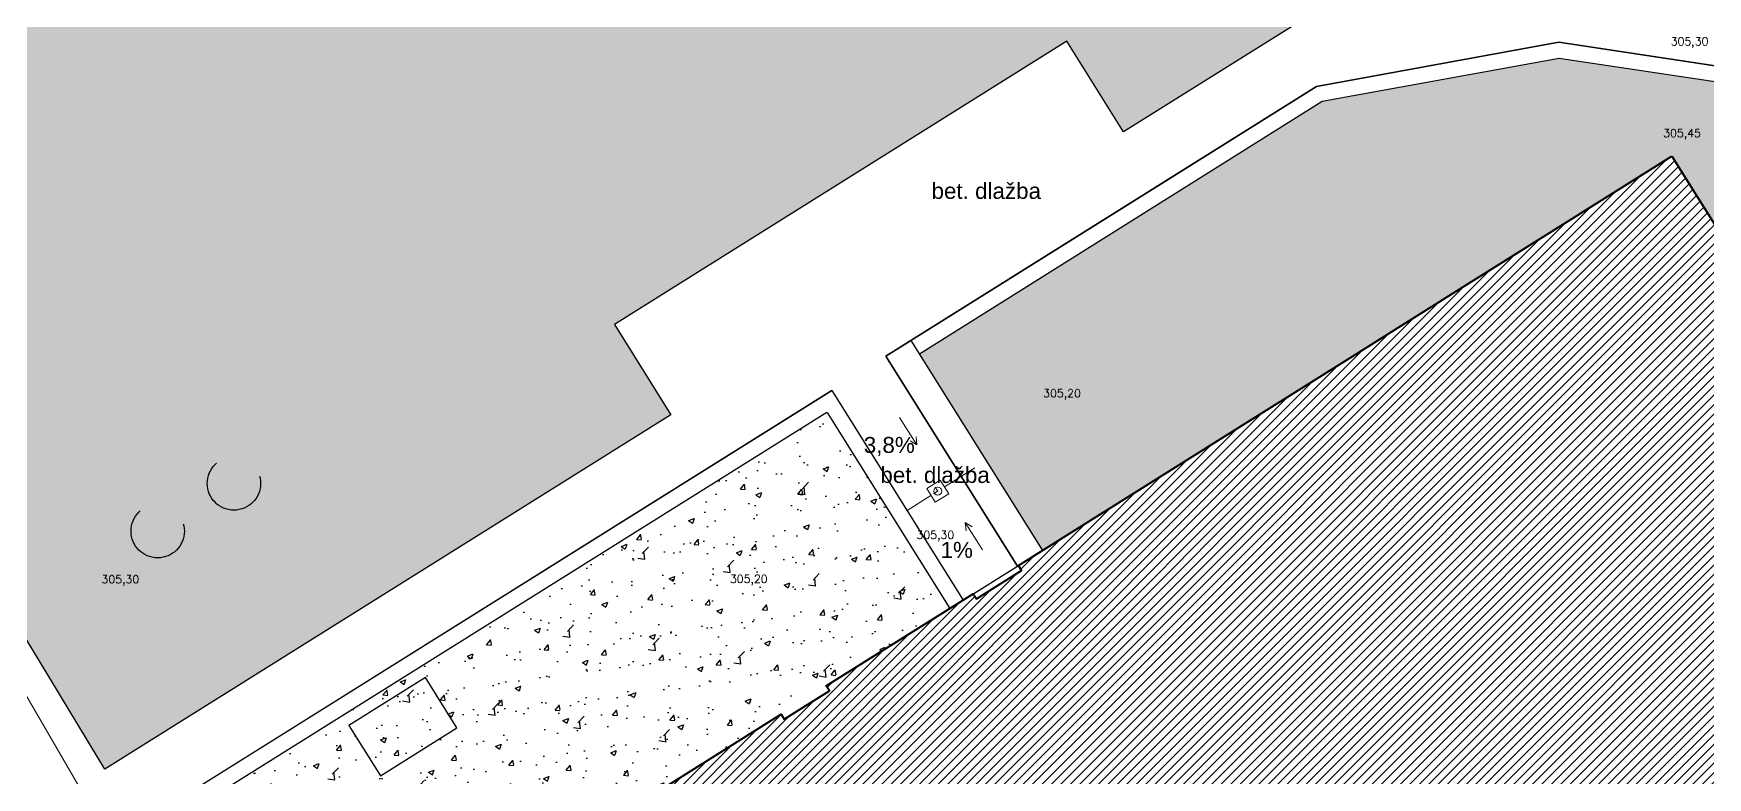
# Model space of a CAD drawing. Header units: metres. Extents: x -741772 to -729469, y -1051765 to -1042288.
# Drawn here: x -741445.22 to -741413.85, y -1051342.26 to -1051328.32 of the extents above; entities that cross this region are included whole.
import ezdxf

# ---------------------------------------------------------------- set-up
doc = ezdxf.new("R2010")
doc.units = ezdxf.units.M
doc.header["$LTSCALE"] = 4
doc.header["$MEASUREMENT"] = 0
doc.linetypes.add('DASHED', pattern=[0.75, 0.5, -0.25])
doc.linetypes.add('ČERCHOVANÁ', pattern=[1, 0.5, -0.25, 0, -0.25])
for name, color, linetype, lineweight in [('_navrhovany stav objekty', 253, 'Continuous', 25), ('_navrhovany stav ploch', 253, 'Continuous', 25), ('_navrhovany stav podzemni', 253, 'DASHED', 25), ('ABMV_popisky', 7, 'Continuous', 15), ('ABMV_popisky objektu', 7, 'Continuous', 9), ('ABMV_popisky povrchu', 250, 'Continuous', 9), ('K_OSY', 7, 'Continuous', 9), ('K_VPUSTE', 251, 'Continuous', 5)]:
    doc.layers.add(name, color=color, linetype=linetype, lineweight=lineweight)
doc.layers.add('ABMV_popisy vysek', color=251, linetype='Continuous', lineweight=15, true_color=0x505050)
doc.layers.add('Katastr_1', color=7, linetype='Continuous', lineweight=13, true_color=0xafbfcf)
doc.layers.add('ABMV_sachty', color=6, linetype='Continuous')
doc.layers.add('ZELEN-NAVRH', color=7, linetype='Continuous', true_color=0x868970)
doc.styles.add('CARY', font='simplex.shx', dxfattribs={"height": 1.5})
doc.styles.get("Standard").update_dxf_attribs({"font": 'arial.ttf'})
pattern_1 = [(50, (0, 0), (1.0758902739, -0.0941282025), [0.1125, -1.2375]), (355, (0, 0), (-0.2081270004, 1.12828820055), [0.09, -0.99]), (100.45144446, (0.0897, -0.0078), (0.8677632701, 1.03415998645), [0.095610288, -1.051713168]), (46.1842, (0, 0.3), (1.600861996, -0.2482789212), [0.16875, -1.85625]), (96.63563549, (0.1334, 0.2793), (1.4019929185, 1.4611779012), [0.143415513, -1.57757064]), (351.18416399, (0, 0.3), (1.4019929176, 1.4611779004), [0.135, -1.4850000015]), (21, (0.15, 0.225), (0.8953605782, -0.603928336), [0.1125, -1.2375]), (326, (0.15, 0.225), (0.3649729979, 1.0877250676), [0.09, -0.99]), (71.45144474, (0.2246, 0.1747), (1.2603335651, 0.4837967292), [0.095610285, -1.051713168]), (37.5, (0, 0), (0.01823978298, 0.49934078075), [0, -0.978, 0, -1.005, 0, -0.99375]), (7.5, (0, 0), (0.39460430616, 0.59161756782), [0, -0.573, 0, -0.9555, 0, -0.37875]), (327.5, (-0.3345, 0), (0.80073365426, -0.0338323076), [0, -0.375, 0, -1.17, 0, -1.5525]), (317.5, (-0.4845, 0), (0.874779254, 0.1501574735), [0, -0.4875, 0, -0.777, 0, -1.1025])]

# ---------------------------------------------------------------- blocks, each defined once
blk = doc.blocks.new('katastr nemovistosti')
at = {"layer": 'Katastr_1'}
blk.add_line((-13.49, 23.2), (-41.95, 72.15), dxfattribs=at)
blk.add_lwpolyline([(-111.93, 285.11), (-102.85, 253.79, 0.190076), (-92.08, 253.46), (-90.63, 250.07), (-84.5, 234.47, 0.363311), (-101.85, 213.09), (-84.59, 153.13), (-78.61, 135.3), (-67.57, 116.27), (-50.67, 87.14), (-49.8, 85.64), (-41.95, 72.15), (-13.49, 23.2), (-2.48, 4.26), (0, 0), (-7.26, -1.34), (-9.81, -1.81), (-85.35, 135.12), (-125.54, 274.55), (-176.04, 440.07)], format="xyb", dxfattribs=at)
blk = doc.blocks.new('SLK_prostup_strop_kulaty - SLK_prostup_strop_kulaty-1661807-k_1pp')
at = {"lineweight": 5}
blk.add_circle((0, 0), 75, dxfattribs=at)
at = {"layer": 'K_OSY', "linetype": 'ČERCHOVANÁ', "lineweight": 5, "ltscale": 10}
for p, q in [((-90, 0), (90, 0)), ((0, 90), (0, -90))]:
    blk.add_line(p, q, dxfattribs=at)

msp = doc.modelspace()

# ---------------------------------------------------------------- hatches: boundary and pattern name
at = {"layer": 'ABMV_popisky'}
h = msp.add_hatch(dxfattribs=at)
h.set_pattern_fill('ANSI31', color=256)
h.set_pattern_definition([(45, (0, 0), (-0.088388347648, 0.088388347648), [])])
h.paths.add_polyline_path([(-741414.517, -1051330.621), (-741413.269, -1051332.613), (-741412.739, -1051333.46), (-741409.501, -1051338.63), (-741408.97, -1051339.478), (-741407.909, -1051341.172), (-741409.582, -1051342.22), (-741409.64, -1051342.128), (-741411.759, -1051343.455), (-741411.701, -1051343.548), (-741413.501, -1051344.676), (-741413.56, -1051344.583), (-741415.679, -1051345.91), (-741415.62, -1051346.003), (-741416.891, -1051346.799), (-741416.95, -1051346.706), (-741419.069, -1051348.033), (-741419.01, -1051348.126), (-741420.599, -1051349.122), (-741420.658, -1051349.028), (-741422.776, -1051350.355), (-741422.718, -1051350.449), (-741423.989, -1051351.245), (-741424.047, -1051351.152), (-741426.166, -1051352.479), (-741426.108, -1051352.572), (-741427.909, -1051353.7), (-741427.967, -1051353.607), (-741430.086, -1051354.934), (-741430.027, -1051355.027), (-741431.722, -1051356.089), (-741432.585, -1051354.712), (-741433.116, -1051353.864), (-741435.438, -1051350.156), (-741435.969, -1051349.309), (-741437.162, -1051347.401), (-741432.481, -1051344.469), (-741432.43, -1051344.438), (-741433.333, -1051342.997), (-741433.383, -1051343.028), (-741433.649, -1051342.605), (-741431.212, -1051341.079), (-741431.154, -1051341.172), (-741430.306, -1051340.641), (-741430.365, -1051340.548), (-741427.61, -1051338.823), (-741427.552, -1051338.916), (-741426.705, -1051338.385), (-741426.763, -1051338.292), (-741422.462, -1051335.598), (-741421.615, -1051335.067), (-741420.449, -1051334.337), (-741419.602, -1051333.806), (-741418.331, -1051333.01), (-741417.483, -1051332.479)])
at = {"layer": 'ZELEN-NAVRH'}
h = msp.add_hatch(dxfattribs=at)
h.set_pattern_fill('AR-CONC', color=256, scale=0.15)
h.set_pattern_definition(pattern_1)
h.paths.add_polyline_path([(-741448.607, -1051322.467), (-741456.69, -1051321.25), (-741453.804, -1051325.615)])
h.paths.add_polyline_path([(-741419.501, -1051326.851), (-741424.559, -1051326.086), (-741445.513, -1051322.932), (-741452.729, -1051327.299), (-741443.187, -1051341.673), (-741433.276, -1051335.471), (-741434.337, -1051333.776), (-741432.642, -1051332.715), (-741430.946, -1051331.654), (-741429.251, -1051330.593), (-741427.555, -1051329.532), (-741425.86, -1051328.471), (-741424.799, -1051330.166)])
h = msp.add_hatch(dxfattribs=at)
h.set_pattern_fill('AR-CONC', color=256, scale=0.15)
h.set_pattern_definition(pattern_1)
h.paths.add_polyline_path([(-741452.729, -1051327.299), (-741452.818, -1051327.352), (-741444.919, -1051340.408), (-741443.888, -1051342.112), (-741443.187, -1051341.673)])
h.paths.add_polyline_path([(-741442.353, -1051342.934), (-741442.851, -1051343.246), (-741440.603, -1051346.962), (-741439.968, -1051346.564)])
h.paths.add_polyline_path([(-741421.001, -1051375.25), (-741422.822, -1051376.352), (-741418.007, -1051384.309), (-741415.89, -1051382.982)])
h.paths.add_polyline_path([(-741414.421, -1051385.189), (-741416.636, -1051386.576), (-741410.378, -1051396.919), (-741406.965, -1051396.291), (-741410.987, -1051390.375)])
h.paths.add_polyline_path([(-741438.589, -1051348.65), (-741439.303, -1051349.097), (-741431.151, -1051362.583), (-741429.896, -1051361.797)])
h.paths.add_polyline_path([(-741428.857, -1051363.324), (-741430.194, -1051364.166), (-741423.881, -1051374.597), (-741422.124, -1051373.534)])
h = msp.add_hatch(dxfattribs=at)
h.set_pattern_fill('AR-CONC', color=256, scale=0.15)
h.set_pattern_definition(pattern_1)
edge = h.paths.add_edge_path()
edge.add_arc((-741371.982, -1051340.169), 3.723, 357.8439, 414.5627)
edge.add_line((-741369.823, -1051337.136), (-741370.468, -1051347.07))
edge.add_line((-741370.468, -1051347.07), (-741368.705, -1051347.187))
edge.add_line((-741368.705, -1051347.187), (-741368.262, -1051340.309))
h.paths.add_polyline_path([(-741420.075, -1051374.689), (-741421.001, -1051375.25), (-741415.89, -1051382.982), (-741415.165, -1051382.528)])
edge = h.paths.add_edge_path()
edge.add_line((-741410.073, -1051329.783), (-741413.757, -1051329.228))
edge.add_line((-741413.757, -1051329.228), (-741416.632, -1051328.795))
edge.add_line((-741416.632, -1051328.795), (-741421.072, -1051329.603))
edge.add_line((-741421.072, -1051329.603), (-741428.621, -1051334.332))
edge.add_line((-741428.621, -1051334.332), (-741426.315, -1051338.013))
edge.add_line((-741426.315, -1051338.013), (-741414.518, -1051330.624))
edge.add_line((-741414.518, -1051330.624), (-741407.91, -1051341.175))
edge.add_line((-741407.91, -1051341.175), (-741406.53, -1051343.378))
edge.add_line((-741406.53, -1051343.378), (-741412.233, -1051346.95))
edge.add_line((-741412.233, -1051346.95), (-741410.433, -1051350.127))
edge.add_arc((-741406.688, -1051363.4), 13.791, 83.8197, 105.7578, ccw=False)
edge.add_line((-741405.203, -1051349.689), (-741404.464, -1051337.833))
edge.add_line((-741404.464, -1051337.833), (-741407.943, -1051337.595))
edge.add_line((-741407.943, -1051337.595), (-741410.073, -1051329.783))
edge = h.paths.add_edge_path()
edge.add_line((-741412.233, -1051346.95), (-741415.307, -1051348.876))
edge.add_line((-741415.307, -1051348.876), (-741413.631, -1051351.551))
edge.add_arc((-741406.802, -1051362.589), 12.979, 106.2491, 121.7461, ccw=False)
edge.add_line((-741410.434, -1051350.128), (-741412.233, -1051346.95))
h.paths.add_polyline_path([(-741427.664, -1051362.573), (-741428.857, -1051363.324), (-741422.124, -1051373.534), (-741421.16, -1051372.95)])
h.paths.add_polyline_path([(-741399.07, -1051340.637), (-741402.821, -1051340.405), (-741403.407, -1051349.811), (-741400.093, -1051350.035), (-741399.738, -1051344.792), (-741386.044, -1051345.719), (-741385.781, -1051341.457)])
h.paths.add_polyline_path([(-741370.497, -1051343.6), (-741375.128, -1051343.301), (-741377.129, -1051343.168), (-741377.062, -1051341.998), (-741383.635, -1051341.591), (-741383.899, -1051345.862), (-741371.702, -1051346.686), (-741370.682, -1051346.755)])
h.paths.add_polyline_path([(-741431.989, -1051355.668), (-741437.006, -1051347.658), (-741438.595, -1051348.654), (-741437.78, -1051349.851), (-741429.896, -1051361.797), (-741428.642, -1051361.012)])
h = msp.add_hatch(dxfattribs=at)
h.set_pattern_fill('AR-CONC', color=256, scale=0.15)
h.set_pattern_definition(pattern_1)
h.paths.add_polyline_path([(-741428.053, -1051339.102), (-741430.352, -1051335.427), (-741442.353, -1051342.934), (-741439.969, -1051346.564), (-741438.334, -1051345.541)])

# ---------------------------------------------------------------- linework, layer by layer
at = {"layer": '_navrhovany stav objekty'}
for p, q in [((-741416.635, -1051328.488), (-741421.181, -1051329.315)), ((-741409.834, -1051329.513), (-741416.635, -1051328.488)), ((-741416.631, -1051328.792), (-741421.07, -1051329.6)), ((-741410.072, -1051329.78), (-741416.631, -1051328.792)), ((-741421.181, -1051329.315), (-741429.246, -1051334.367)), ((-741421.07, -1051329.6), (-741428.62, -1051334.329)), ((-741429.246, -1051334.367), (-741426.78, -1051338.302)), ((-741428.779, -1051334.075), (-741426.314, -1051338.01)), ((-741430.258, -1051335.011), (-741443.26, -1051343.146)), ((-741430.258, -1051335.011), (-741427.797, -1051338.939)), ((-741430.353, -1051335.425), (-741442.85, -1051343.243)), ((-741430.351, -1051335.424), (-741428.052, -1051339.099)), ((-741426.78, -1051338.302), (-741426.314, -1051338.01)), ((-741428.051, -1051339.099), (-741427.797, -1051338.939))]:
    msp.add_line(p, q, dxfattribs=at)
at = {"layer": '_navrhovany stav ploch'}
for points in [[(-741424.798, -1051330.163), (-741425.859, -1051328.468), (-741434.336, -1051333.773), (-741433.275, -1051335.468), (-741443.887, -1051342.109), (-741444.918, -1051340.405), (-741452.817, -1051327.349), (-741445.512, -1051322.929)], [(-741424.16, -1051331.181), (-741421.181, -1051329.315), (-741416.635, -1051328.488), (-741409.834, -1051329.513), (-741407.709, -1051337.307), (-741404.143, -1051337.529), (-741404.903, -1051349.706)], [(-741428.483, -1051361.268), (-741428.485, -1051361.265), (-741431.251, -1051362.997), (-741438.858, -1051350.421), (-741439.718, -1051349.001), (-741437.844, -1051347.827), (-741437.164, -1051347.402), (-741432.481, -1051344.469), (-741433.489, -1051342.86), (-741434.168, -1051343.285), (-741438.174, -1051345.792), (-741438.281, -1051345.859), (-741440.697, -1051347.382), (-741443.26, -1051343.146), (-741430.258, -1051335.011), (-741427.797, -1051338.939), (-741426.78, -1051338.302), (-741429.246, -1051334.367), (-741424.16, -1051331.181)]]:
    msp.add_lwpolyline(points, dxfattribs=at)
msp.add_lwpolyline([(-741368.247, -1051368.798), (-741367.539, -1051359.187), (-741367.004, -1051350.43), (-741366.357, -1051340.675, 0.395833), (-741371.975, -1051334.689), (-741402.764, -1051332.618), (-741407.676, -1051332.397), (-741407.507, -1051328.649), (-741419.5, -1051326.848), (-741424.798, -1051330.163)], format="xyb", dxfattribs=at)
at = {"layer": '_navrhovany stav ploch', "lineweight": 40}
for points in [[(-741433.649, -1051342.605), (-741431.212, -1051341.079), (-741431.154, -1051341.172), (-741430.306, -1051340.641), (-741430.365, -1051340.548), (-741427.61, -1051338.823), (-741427.552, -1051338.916), (-741426.705, -1051338.385), (-741426.763, -1051338.292), (-741422.462, -1051335.598), (-741421.615, -1051335.067), (-741420.449, -1051334.337), (-741419.602, -1051333.806), (-741418.331, -1051333.01), (-741417.483, -1051332.479), (-741414.517, -1051330.621)], [(-741414.517, -1051330.621), (-741413.269, -1051332.613)]]:
    msp.add_lwpolyline(points, dxfattribs=at)
at = {"layer": '_navrhovany stav podzemni'}
msp.add_lwpolyline([(-741437.876, -1051340.392), (-741439.311, -1051341.292), (-741438.72, -1051342.233), (-741437.286, -1051341.334)], close=True, dxfattribs=at)
for centre in [(-741441.466, -1051336.754), (-741442.894, -1051337.648)]:
    msp.add_circle(centre, 0.5, dxfattribs=at)
at = {"layer": 'ABMV_popisky objektu', "lineweight": 15}
for points in [[(-741428.993, -1051335.52), (-741428.667, -1051336.033), (-741428.683, -1051335.882), (-741428.667, -1051336.033), (-741428.796, -1051335.955)], [(-741428.324, -1051337.105), (-741428.07, -1051336.946), (-741428.229, -1051336.692), (-741428.483, -1051336.851), (-741428.324, -1051337.105)], [(-741427.435, -1051338), (-741427.761, -1051337.487), (-741427.745, -1051337.639), (-741427.761, -1051337.487), (-741427.632, -1051337.566)]]:
    msp.add_lwpolyline(points, dxfattribs=at)
at = {"layer": 'ABMV_popisky objektu', "linetype": 'DASHED', "lineweight": 15}
for points in [[(-741428.15, -1051336.819), (-741427.58, -1051336.462)], [(-741428.404, -1051336.978), (-741428.851, -1051337.258)]]:
    msp.add_lwpolyline(points, dxfattribs=at)

# ---------------------------------------------------------------- block references
at = {"layer": 'ABMV_sachty', "lineweight": 50}
msp.add_blockref('katastr nemovistosti', (-741406.02, -1051408.39), dxfattribs=at)
at = {"layer": 'K_VPUSTE', "color": 150, "xscale": 0.001, "yscale": 0.001, "zscale": 0.001, "rotation": 32.06124947746877}
msp.add_blockref('SLK_prostup_strop_kulaty - SLK_prostup_strop_kulaty-1661807-k_1pp', (-741428.277, -1051336.898), dxfattribs=at)

# ---------------------------------------------------------------- texts
at = {"layer": 'ABMV_popisky objektu', "char_height": 0.67343, "attachment_point": 1}
for s, insert in [('{\\fArial|b0|i0|c238|p34;\\H0.44549x;3,8%}', (-741429.662, -1051335.882)), ('{\\fArial|b0|i0|c238|p34;\\H0.44549x;1%}', (-741428.223, -1051337.849))]:
    msp.add_mtext_dynamic_manual_height_columns(s, width=10.52756, gutter_width=3.367, heights=[0], dxfattribs=dict(at, insert=insert))
at = {"layer": 'ABMV_popisky povrchu', "char_height": 0.67343, "attachment_point": 1}
for insert in [(-741428.392, -1051331.122), (-741429.351, -1051336.445)]:
    msp.add_mtext_dynamic_manual_height_columns('{\\fArial|b0|i0|c238|p34;\\H0.44549x;bet. dlažba}', width=10.52756, gutter_width=3.367, heights=[0], dxfattribs=dict(at, insert=insert))
at = {"layer": 'ABMV_popisy vysek', "lineweight": 20, "style": 'CARY'}
for s, p in [('305,30', (-741414.541, -1051328.546, -0.199)), ('305,45', (-741414.681, -1051330.265, -0.199)), ('305,20', (-741426.301, -1051335.139, -0.199)), ('305,30', (-741428.675, -1051337.793, -0.199)), ('305,30', (-741443.948, -1051338.625, -0.199)), ('305,20', (-741432.171, -1051338.617, -0.199))]:
    msp.add_text(s, height=0.15, dxfattribs=at).set_placement(p)

doc.saveas('drawing.dxf')
